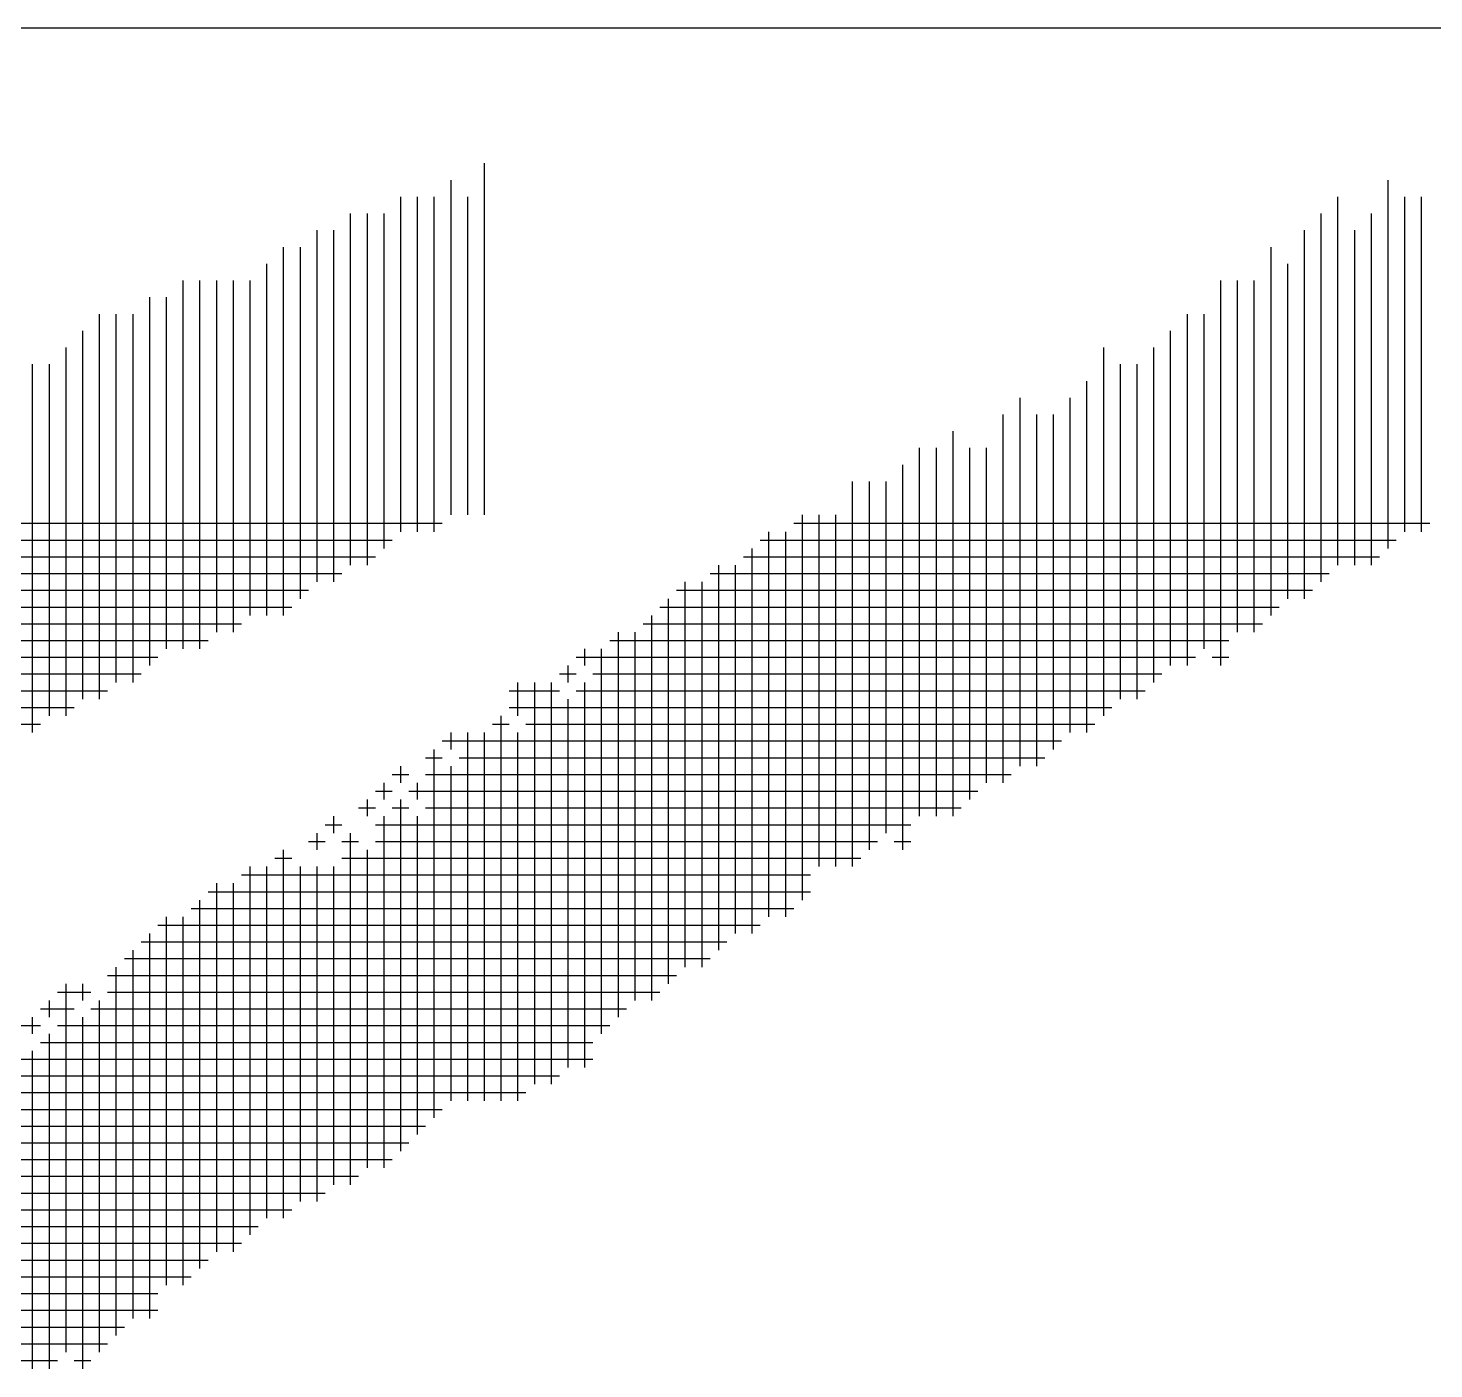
# Model space of a CAD drawing. Header units: feet. Extents: x 0 to 504600, y 0 to 356400.
# Drawn here: x 345574 to 345965.9, y 18826.4 to 19200 of the extents above; entities that cross this region are included whole.
import ezdxf
from ezdxf.enums import TextEntityAlignment as Align

# ---------------------------------------------------------------- set-up
doc = ezdxf.new("R2010")
doc.units = ezdxf.units.FT
doc.header["$LTSCALE"] = 600
doc.header["$MEASUREMENT"] = 0
for name, color, linetype in [('CX-BORD', 3, 'CONTINUOUS'), ('CX-BORD-LIN1', 4, 'CONTINUOUS'), ('CX-BORD-LIN2', 3, 'CONTINUOUS'), ('CX-BORD-TEX2', 7, 'CONTINUOUS'), ('CX-BORD-TEX3', 6, 'CONTINUOUS'), ('CX-COMM', 3, 'CONTINUOUS')]:
    doc.layers.add(name, color=color, linetype=linetype)
doc.styles.add('TB_TEXT', font='')
doc.styles.add('TB_WBTXT', font='')
doc.styles.add('TB_WMTXT', font='')
doc.styles.get('TB_TEXT').set_extended_font_data('DotumChe')
doc.styles.get('TB_WBTXT').set_extended_font_data('Dotum')
doc.styles.get('TB_WMTXT').set_extended_font_data('DotumChe')

# ---------------------------------------------------------------- blocks, each defined once
blk = doc.blocks.new('CXBLKA1')
at = {"layer": 'CX-BORD-LIN2'}
blk.add_lwpolyline([(558, 12), (270, 12)], dxfattribs=at)
at = {"layer": 'CX-BORD-LIN1', "style": 'TB_TEXT'}
for tag, p in [('TR_RCON5', (342.30331, 33)), ('TR_RCON4', (342.30331, 27)), ('TR_RCON3', (342.30331, 21)), ('TR_RCON2', (342.30331, 15)), ('TR_RCON1', (342.30331, 9))]:
    blk.add_attdef(tag, text='', height=3.5, dxfattribs=at).set_placement(p, align=Align.MIDDLE_LEFT)
for tag, height, p in [('TR_DGN5', 3.5, (451.11845, 33)), ('TR_CHK5', 3.5, (491.11845, 33)), ('TR_RDAT5', 3.5, (317.5, 33)), ('TR_APP5', 3.5, (531.11845, 33)), ('TR_RNUM5', 3, (285.10512, 32.63656)), ('TR_DGN4', 3.5, (451.11845, 27)), ('TR_CHK4', 3.5, (491.11845, 27)), ('TR_RDAT4', 3.5, (317.5, 27)), ('TR_APP4', 3.5, (531.11845, 27)), ('TR_RNUM4', 3, (285.10512, 26.63656)), ('TR_DGN3', 3.5, (451.11845, 21)), ('TR_CHK3', 3.5, (491.11845, 21)), ('TR_RDAT3', 3.5, (317.5, 21)), ('TR_APP3', 3.5, (531.11845, 21)), ('TR_RNUM3', 3, (285.10512, 20.63656)), ('TR_DGN2', 3.5, (451.11845, 15)), ('TR_CHK2', 3.5, (491.11845, 15)), ('TR_RDAT2', 3.5, (317.5, 15)), ('TR_APP2', 3.5, (531.11845, 15)), ('TR_RNUM2', 3, (285.10512, 14.63656)), ('TR_DGN1', 3.5, (451.11845, 9)), ('TR_CHK1', 3.5, (491.11845, 9)), ('TR_RDAT1', 3.5, (317.5, 9)), ('TR_APP1', 3.5, (531.11845, 9)), ('TR_RNUM1', 3, (285.10512, 8.63656))]:
    blk.add_attdef(tag, text='', height=height, dxfattribs=at).set_placement(p, align=Align.MIDDLE_CENTER)
at = {"layer": 'CX-BORD-LIN2', "style": 'TB_TEXT'}
blk.add_attdef('TD_VERSION', text='', height=3, rotation=90, dxfattribs=at).set_placement((800.5, 48.0149), align=Align.MIDDLE_CENTER)
at = {"layer": 'CX-BORD-TEX2', "style": 'TB_WMTXT'}
for tag, height, p in [('TB_CNAME', 5, (15.34477, 531.83241)), ('TB_CSCOP', 4, (16.63457, 523.83241))]:
    blk.add_attdef(tag, text='', height=height, dxfattribs=at).set_placement(p, align=Align.BOTTOM_LEFT)
at = {"layer": 'CX-BORD-TEX2', "style": 'TB_WBTXT'}
for tag, height, p in [('TB_MTITIL', 10, (398, 533.32641)), ('TB_STITL', 7, (398, 518.32641))]:
    blk.add_attdef(tag, text='', height=height, dxfattribs=at).set_placement(p, align=Align.MIDDLE_CENTER)
at = {"layer": 'CX-BORD-TEX3', "style": 'TB_TEXT'}
for tag, height, p in [('TD_LNDST', 4.5, (215, 31.5)), ('TD_DSECT', 4.5, (605.5, 31.5)), ('TD_DDIST', 4.5, (654.5, 31.5)), ('TD_DNAME_TOP', 4.5, (755, 27.95701)), ('TD_CSECT', 4.5, (605.5, 22.5)), ('TD_CDIST', 4.5, (654.5, 22.5)), ('TD_DNAME_MAIN', 4.5, (755, 21.4731)), ('TD_DNAME_BOT', 3, (755, 15.24894)), ('TD_HSCAL', 4.5, (620.88411, 13.74838)), ('TD_VSCAL', 4.5, (656.86146, 13.74838)), ('TD_CCOMP', 4.5, (215, 13.59273)), ('TD_CSTEP', 4.5, (250.744, 5.12502)), ('TD_FIELD', 4.5, (180, 5.12502)), ('TD_DWGNO', 4.5, (755, 5.00167)), ('TD_DWGCODE', 4.5, (637, 4.7908))]:
    blk.add_attdef(tag, text='', height=height, dxfattribs=at).set_placement(p, align=Align.MIDDLE_CENTER)
for tag, height, width, p in [('TD_DCOMP', 4.5, 0.95, (215, 22.58754)), ('TD_CNAME', 5, 0.78, (65, 7.59564))]:
    blk.add_attdef(tag, text='', height=height, dxfattribs=dict(at, width=width)).set_placement(p, align=Align.MIDDLE_CENTER)

msp = doc.modelspace()

# ---------------------------------------------------------------- linework, layer by layer
at = {"layer": 'CX-COMM'}
for p, q in [((345701.16, 19162.33), (345701.16, 19064.35)), ((345691.83, 19157.66), (345691.83, 19064.35)), ((345953.1, 19157.66), (345953.1, 19055.02)), ((345677.83, 19153), (345677.83, 19059.68)), ((345682.5, 19153), (345682.5, 19059.68)), ((345687.16, 19153), (345687.16, 19059.68)), ((345696.49, 19153), (345696.49, 19064.35)), ((345939.1, 19153), (345939.1, 19050.35)), ((345957.77, 19153), (345957.77, 19059.68)), ((345962.43, 19153), (345962.43, 19059.68)), ((345663.83, 19148.33), (345663.83, 19050.35)), ((345668.5, 19148.33), (345668.5, 19050.35)), ((345673.16, 19148.33), (345673.16, 19055.02)), ((345934.44, 19148.33), (345934.44, 19045.69)), ((345948.44, 19148.33), (345948.44, 19050.35)), ((345654.5, 19143.67), (345654.5, 19045.69)), ((345659.17, 19143.67), (345659.17, 19045.69)), ((345929.77, 19143.67), (345929.77, 19041.02)), ((345943.77, 19143.67), (345943.77, 19050.35)), ((345645.17, 19139), (345645.17, 19036.36)), ((345649.84, 19139), (345649.84, 19041.02)), ((345920.44, 19139), (345920.44, 19036.36)), ((345640.51, 19134.33), (345640.51, 19036.36)), ((345925.11, 19134.33), (345925.11, 19041.02)), ((345617.18, 19129.67), (345617.18, 19027.03)), ((345621.84, 19129.67), (345621.84, 19027.03)), ((345626.51, 19129.67), (345626.51, 19031.69)), ((345631.17, 19129.67), (345631.17, 19031.69)), ((345635.84, 19129.67), (345635.84, 19036.36)), ((345906.44, 19129.67), (345906.44, 19022.36)), ((345911.11, 19129.67), (345911.11, 19031.69)), ((345915.78, 19129.67), (345915.78, 19031.69)), ((345607.85, 19125), (345607.85, 19022.36)), ((345612.51, 19125), (345612.51, 19027.03)), ((345593.85, 19120.34), (345593.85, 19013.03)), ((345598.52, 19120.34), (345598.52, 19017.69)), ((345603.18, 19120.34), (345603.18, 19017.69)), ((345897.11, 19120.34), (345897.11, 19022.36)), ((345901.78, 19120.34), (345901.78, 19027.03)), ((345589.18, 19115.67), (345589.18, 19013.03)), ((345892.45, 19115.67), (345892.45, 19022.36)), ((345584.52, 19111.01), (345584.52, 19008.36)), ((345873.79, 19111.01), (345873.79, 19008.36)), ((345887.78, 19111.01), (345887.78, 19017.69)), ((345575.19, 19106.34), (345575.19, 19003.7)), ((345579.85, 19106.34), (345579.85, 19008.36)), ((345878.45, 19106.34), (345878.45, 19013.03)), ((345883.12, 19106.34), (345883.12, 19013.03)), ((345869.12, 19101.67), (345869.12, 19003.7)), ((345850.46, 19097.01), (345850.46, 18994.37)), ((345864.45, 19097.01), (345864.45, 19003.7)), ((345845.79, 19092.34), (345845.79, 18989.7)), ((345855.12, 19092.34), (345855.12, 18994.37)), ((345859.79, 19092.34), (345859.79, 18999.03)), ((345831.8, 19087.68), (345831.8, 18980.37)), ((345822.46, 19083.01), (345822.46, 18980.37)), ((345827.13, 19083.01), (345827.13, 18980.37)), ((345836.46, 19083.01), (345836.46, 18985.03)), ((345841.13, 19083.01), (345841.13, 18989.7)), ((345817.8, 19078.35), (345817.8, 18971.04)), ((345803.8, 19073.68), (345803.8, 18966.37)), ((345808.47, 19073.68), (345808.47, 18971.04)), ((345813.13, 19073.68), (345813.13, 18975.7)), ((345789.8, 19064.35), (345789.8, 18957.04)), ((345794.47, 19064.35), (345794.47, 18966.37)), ((345799.14, 19064.35), (345799.14, 18966.37)), ((345498.2, 19062.02), (345689.49, 19062.02)), ((345780.47, 19059.68), (345780.47, 18952.38)), ((345785.14, 19059.68), (345785.14, 18952.38)), ((345787.47, 19062.02), (345964.76, 19062.02)), ((345479.54, 19057.35), (345675.5, 19057.35)), ((345775.81, 19055.02), (345775.81, 18947.71)), ((345778.14, 19057.35), (345955.43, 19057.35)), ((345465.55, 19052.69), (345670.83, 19052.69)), ((345773.48, 19052.69), (345950.77, 19052.69)), ((345456.21, 19048.02), (345661.5, 19048.02)), ((345764.14, 19048.02), (345936.77, 19048.02)), ((345766.48, 19050.35), (345766.48, 18943.04)), ((345771.14, 19050.35), (345771.14, 18947.71)), ((345442.22, 19043.35), (345652.17, 19043.35)), ((345754.81, 19043.35), (345932.11, 19043.35)), ((345757.15, 19045.69), (345757.15, 18938.38)), ((345761.81, 19045.69), (345761.81, 18938.38)), ((345752.48, 19041.02), (345752.48, 18933.71)), ((345437.55, 19038.69), (345647.5, 19038.69)), ((345747.81, 19036.36), (345747.81, 18929.05)), ((345750.15, 19038.69), (345922.77, 19038.69)), ((345428.22, 19034.02), (345633.51, 19034.02)), ((345738.48, 19031.69), (345738.48, 18924.38)), ((345743.15, 19031.69), (345743.15, 18929.05)), ((345745.48, 19034.02), (345918.11, 19034.02)), ((345418.89, 19029.36), (345624.18, 19029.36)), ((345736.15, 19029.36), (345908.78, 19029.36)), ((345418.89, 19024.69), (345610.18, 19024.69)), ((345726.82, 19024.69), (345899.45, 19024.69)), ((345729.15, 19027.03), (345729.15, 19022.36)), ((345733.82, 19027.03), (345733.82, 18919.72)), ((345904.11, 19024.69), (345908.78, 19024.69)), ((345414.22, 19020.03), (345605.51, 19020.03)), ((345722.15, 19020.03), (345726.82, 19020.03)), ((345724.49, 19022.36), (345724.49, 19017.69)), ((345731.48, 19020.03), (345890.12, 19020.03)), ((345710.49, 19017.69), (345710.49, 19008.36)), ((345715.16, 19017.69), (345715.16, 18905.72)), ((345719.82, 19017.69), (345719.82, 18905.72)), ((345729.15, 19017.69), (345729.15, 18910.39)), ((345386.23, 19015.36), (345596.18, 19015.36)), ((345708.16, 19015.36), (345722.15, 19015.36)), ((345724.49, 19013.03), (345724.49, 18910.39)), ((345726.82, 19015.36), (345885.45, 19015.36)), ((345376.9, 19010.7), (345586.85, 19010.7)), ((345705.82, 19008.36), (345705.82, 18901.05)), ((345708.16, 19010.7), (345876.12, 19010.7)), ((345409.56, 19006.03), (345577.52, 19006.03)), ((345703.49, 19006.03), (345708.16, 19006.03)), ((345712.82, 19006.03), (345871.45, 19006.03)), ((345689.49, 19001.36), (345862.12, 19001.36)), ((345691.83, 19003.7), (345691.83, 18999.03)), ((345696.49, 19003.7), (345696.49, 18901.05)), ((345701.16, 19003.7), (345701.16, 18901.05)), ((345710.49, 19003.7), (345710.49, 18901.05)), ((345684.83, 18996.7), (345689.49, 18996.7)), ((345687.16, 18999.03), (345687.16, 18896.39)), ((345694.16, 18996.7), (345857.46, 18996.7)), ((345675.5, 18992.03), (345680.16, 18992.03)), ((345677.83, 18994.37), (345677.83, 18989.7)), ((345684.83, 18992.03), (345848.12, 18992.03)), ((345691.83, 18994.37), (345691.83, 18901.05)), ((345673.16, 18989.7), (345673.16, 18985.03)), ((345682.5, 18989.7), (345682.5, 18985.03)), ((345668.5, 18985.03), (345668.5, 18980.37)), ((345670.83, 18987.37), (345675.5, 18987.37)), ((345677.83, 18985.03), (345677.83, 18887.06)), ((345680.16, 18987.37), (345838.79, 18987.37)), ((345659.17, 18980.37), (345659.17, 18975.7)), ((345666.17, 18982.7), (345670.83, 18982.7)), ((345673.16, 18980.37), (345673.16, 18882.39)), ((345675.5, 18982.7), (345680.16, 18982.7)), ((345682.5, 18980.37), (345682.5, 18891.72)), ((345684.83, 18982.7), (345834.13, 18982.7)), ((345656.84, 18978.04), (345661.5, 18978.04)), ((345670.83, 18978.04), (345820.13, 18978.04)), ((345652.17, 18973.37), (345656.84, 18973.37)), ((345654.5, 18975.7), (345654.5, 18971.04)), ((345661.5, 18973.37), (345666.17, 18973.37)), ((345663.83, 18975.7), (345663.83, 18877.73)), ((345670.83, 18973.37), (345810.8, 18973.37)), ((345815.47, 18973.37), (345820.13, 18973.37)), ((345642.84, 18968.71), (345647.5, 18968.71)), ((345645.17, 18971.04), (345645.17, 18868.39)), ((345661.5, 18968.71), (345806.13, 18968.71)), ((345668.5, 18971.04), (345668.5, 18882.39)), ((345635.84, 18966.37), (345635.84, 18863.73)), ((345640.51, 18966.37), (345640.51, 18868.39)), ((345649.84, 18966.37), (345649.84, 18873.06)), ((345654.5, 18966.37), (345654.5, 18873.06)), ((345659.17, 18966.37), (345659.17, 18877.73)), ((345626.51, 18961.71), (345626.51, 18859.06)), ((345631.17, 18961.71), (345631.17, 18859.06)), ((345633.51, 18964.04), (345792.14, 18964.04)), ((345621.84, 18957.04), (345621.84, 18854.4)), ((345624.18, 18959.37), (345792.14, 18959.37)), ((345619.51, 18954.71), (345787.47, 18954.71)), ((345610.18, 18950.04), (345778.14, 18950.04)), ((345612.51, 18952.38), (345612.51, 18849.73)), ((345617.18, 18952.38), (345617.18, 18849.73)), ((345605.51, 18945.38), (345768.81, 18945.38)), ((345607.85, 18947.71), (345607.85, 18840.4)), ((345603.18, 18943.04), (345603.18, 18840.4)), ((345598.52, 18938.38), (345598.52, 18835.74)), ((345600.85, 18940.71), (345764.14, 18940.71)), ((345584.52, 18933.71), (345584.52, 18831.07)), ((345589.18, 18933.71), (345589.18, 18929.05)), ((345596.18, 18936.05), (345754.81, 18936.05)), ((345582.19, 18931.38), (345591.52, 18931.38)), ((345596.18, 18931.38), (345750.15, 18931.38)), ((345577.52, 18926.71), (345586.85, 18926.71)), ((345579.85, 18929.05), (345579.85, 18924.38)), ((345591.52, 18926.71), (345740.82, 18926.71)), ((345593.85, 18929.05), (345593.85, 18831.07)), ((345568.19, 18922.05), (345577.52, 18922.05)), ((345575.19, 18924.38), (345575.19, 18919.72)), ((345582.19, 18922.05), (345736.15, 18922.05)), ((345589.18, 18924.38), (345589.18, 18826.4)), ((345579.85, 18919.72), (345579.85, 18826.4)), ((345575.19, 18915.05), (345575.19, 18826.4)), ((345577.52, 18917.38), (345731.48, 18917.38)), ((345568.19, 18912.72), (345731.48, 18912.72)), ((345563.52, 18908.05), (345722.15, 18908.05)), ((345544.86, 18903.39), (345712.82, 18903.39)), ((345535.53, 18898.72), (345689.49, 18898.72)), ((345540.2, 18894.06), (345684.83, 18894.06)), ((345521.53, 18889.39), (345680.16, 18889.39)), ((345512.2, 18884.72), (345675.5, 18884.72)), ((345502.87, 18880.06), (345666.17, 18880.06)), ((345512.2, 18875.39), (345656.84, 18875.39)), ((345498.2, 18870.73), (345647.5, 18870.73)), ((345484.21, 18866.06), (345638.17, 18866.06)), ((345488.87, 18861.4), (345633.51, 18861.4)), ((345484.21, 18856.73), (345624.18, 18856.73)), ((345484.21, 18852.07), (345619.51, 18852.07)), ((345456.21, 18847.4), (345610.18, 18847.4)), ((345465.55, 18842.73), (345610.18, 18842.73)), ((345446.88, 18838.07), (345600.85, 18838.07)), ((345446.88, 18833.4), (345596.18, 18833.4)), ((345442.22, 18828.74), (345582.19, 18828.74)), ((345586.85, 18828.74), (345591.52, 18828.74))]:
    msp.add_line(p, q, dxfattribs=at)

# ---------------------------------------------------------------- block references
at = {"layer": 'CX-BORD', "xscale": 600, "yscale": 600, "zscale": 600}
msp.add_blockref('CXBLKA1', (15000, 12000), dxfattribs=at)

doc.saveas('drawing.dxf')
